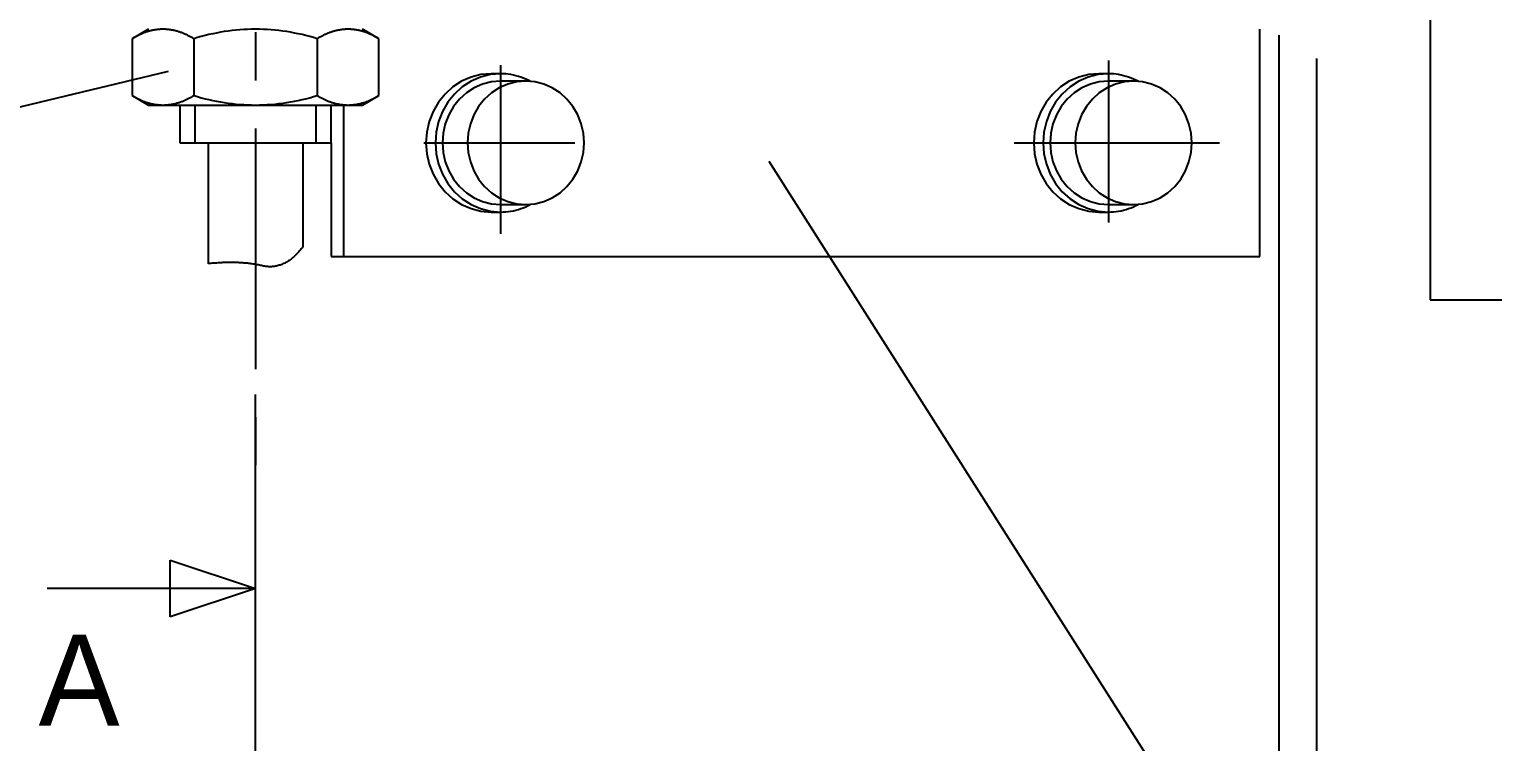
# Model space of a CAD drawing. Header units: millimetres. Extents: x 1 to 584, y 10 to 410.
# Drawn here: x 110.5 to 187.7, y 180.9 to 218.5 of the extents above; entities that cross this region are included whole.
import ezdxf

# ---------------------------------------------------------------- set-up
doc = ezdxf.new("R2010")
doc.units = ezdxf.units.MM
doc.linetypes.add('CENTERX2', pattern=[20.32, 12.7, -2.54, 2.54, -2.54])
for name, color, linetype in [('AXES', 179, 'Continuous'), ('COUPES', 179, 'Continuous'), ('PIECE38', 179, 'Continuous'), ('PIECE39', 179, 'Continuous'), ('PIECE40', 179, 'Continuous'), ('PIECE44', 179, 'Continuous'), ('PIECE45', 179, 'Continuous'), ('PIECE8', 179, 'Continuous'), ('REP╚RES', 179, 'Continuous')]:
    doc.layers.add(name, color=color, linetype=linetype)
doc.styles.add('SLDTEXTSTYLE0', font='TXT')

msp = doc.modelspace()

# ---------------------------------------------------------------- linework, layer by layer
at = {"layer": 'AXES', "color": 7, "linetype": 'CENTERX2'}
for p, q in [((122.452, 396.141), (122.452, 194.976)), ((184.442, 222.457), (184.442, 211.226)), ((135.388, 216.607), (135.388, 207.704)), ((167.46, 216.858), (167.46, 208.293)), ((131.332, 212.501), (139.308, 212.501)), ((162.489, 212.501), (173.332, 212.501))]:
    msp.add_line(p, q, dxfattribs=at)
at = {"layer": 'AXES', "color": 7}
for p, q in [((184.442, 211.226), (184.442, 204.21)), ((184.442, 204.21), (191.789, 204.21))]:
    msp.add_line(p, q, dxfattribs=at)
at = {"layer": 'COUPES', "color": 7}
for p, q in [((122.452, 182.976), (122.452, 194.976)), ((117.952, 187.476), (117.952, 190.476)), ((117.952, 190.476), (122.452, 188.976)), ((122.452, 188.976), (111.452, 188.976)), ((122.452, 188.976), (117.952, 187.476))]:
    msp.add_line(p, q, dxfattribs=at)
at = {"layer": 'PIECE38', "color": 7}
for p, q in [((118.452, 214.501), (118.452, 212.501)), ((119.252, 214.501), (119.252, 212.501)), ((125.652, 212.501), (125.652, 214.501)), ((126.452, 212.501), (126.452, 214.501)), ((118.452, 212.501), (119.952, 212.501)), ((119.952, 212.501), (124.952, 212.501)), ((119.952, 212.501), (119.952, 206.122)), ((124.952, 212.501), (126.452, 212.501)), ((124.952, 212.501), (124.952, 207.023)), ((124.952, 207.023), (124.909, 206.966)), ((124.093, 206.208), (124.045, 206.181)), ((124.14, 206.237), (124.093, 206.208)), ((124.187, 206.267), (124.14, 206.237)), ((124.234, 206.299), (124.187, 206.267)), ((124.281, 206.332), (124.234, 206.299)), ((124.328, 206.367), (124.281, 206.332)), ((124.374, 206.404), (124.328, 206.367)), ((124.42, 206.442), (124.374, 206.404)), ((124.466, 206.482), (124.42, 206.442)), ((124.511, 206.523), (124.466, 206.482)), ((124.557, 206.566), (124.511, 206.523)), ((124.602, 206.61), (124.557, 206.566)), ((124.646, 206.656), (124.602, 206.61)), ((124.691, 206.704), (124.646, 206.656)), ((124.735, 206.753), (124.691, 206.704)), ((124.779, 206.804), (124.735, 206.753)), ((124.823, 206.857), (124.779, 206.804)), ((124.866, 206.911), (124.823, 206.857)), ((124.909, 206.966), (124.866, 206.911)), ((120.026, 206.13), (119.952, 206.122)), ((120.099, 206.137), (120.026, 206.13)), ((120.171, 206.143), (120.099, 206.137)), ((120.244, 206.15), (120.171, 206.143)), ((120.315, 206.155), (120.244, 206.15)), ((120.387, 206.16), (120.315, 206.155)), ((120.457, 206.165), (120.387, 206.16)), ((120.528, 206.17), (120.457, 206.165)), ((120.598, 206.173), (120.528, 206.17)), ((120.667, 206.177), (120.598, 206.173)), ((120.736, 206.18), (120.667, 206.177)), ((120.805, 206.182), (120.736, 206.18)), ((120.873, 206.184), (120.805, 206.182)), ((120.941, 206.186), (120.873, 206.184)), ((121.008, 206.187), (120.941, 206.186)), ((121.075, 206.188), (121.008, 206.187)), ((121.141, 206.188), (121.075, 206.188)), ((121.207, 206.188), (121.141, 206.188)), ((121.273, 206.187), (121.207, 206.188)), ((121.338, 206.186), (121.273, 206.187)), ((121.403, 206.184), (121.338, 206.186)), ((121.467, 206.182), (121.403, 206.184)), ((121.531, 206.18), (121.467, 206.182)), ((121.594, 206.177), (121.531, 206.18)), ((121.657, 206.173), (121.594, 206.177)), ((121.719, 206.169), (121.657, 206.173)), ((121.781, 206.165), (121.719, 206.169)), ((121.843, 206.16), (121.781, 206.165)), ((121.904, 206.155), (121.843, 206.16)), ((121.965, 206.149), (121.904, 206.155)), ((122.025, 206.143), (121.965, 206.149)), ((122.085, 206.136), (122.025, 206.143)), ((122.144, 206.129), (122.085, 206.136)), ((122.203, 206.122), (122.144, 206.129)), ((122.262, 206.114), (122.203, 206.122)), ((122.32, 206.105), (122.262, 206.114)), ((122.377, 206.096), (122.32, 206.105)), ((122.435, 206.087), (122.377, 206.096)), ((122.491, 206.077), (122.435, 206.087)), ((122.548, 206.067), (122.491, 206.077)), ((122.603, 206.056), (122.548, 206.067)), ((122.659, 206.045), (122.603, 206.056)), ((122.714, 206.033), (122.659, 206.045)), ((122.768, 206.021), (122.714, 206.033)), ((122.822, 206.008), (122.768, 206.021)), ((122.876, 205.997), (122.822, 206.008)), ((122.93, 205.988), (122.876, 205.997)), ((122.983, 205.98), (122.93, 205.988)), ((123.036, 205.974), (122.983, 205.98)), ((123.089, 205.969), (123.036, 205.974)), ((123.142, 205.966), (123.089, 205.969)), ((123.194, 205.964), (123.142, 205.966)), ((123.246, 205.965), (123.194, 205.964)), ((123.298, 205.966), (123.246, 205.965)), ((123.349, 205.969), (123.298, 205.966)), ((123.401, 205.974), (123.349, 205.969)), ((123.452, 205.981), (123.401, 205.974)), ((123.503, 205.989), (123.452, 205.981)), ((123.553, 205.998), (123.503, 205.989)), ((123.603, 206.009), (123.553, 205.998)), ((123.654, 206.022), (123.603, 206.009)), ((123.703, 206.037), (123.654, 206.022)), ((123.753, 206.053), (123.703, 206.037)), ((123.802, 206.07), (123.753, 206.053)), ((123.851, 206.089), (123.802, 206.07)), ((123.9, 206.11), (123.851, 206.089)), ((123.949, 206.132), (123.9, 206.11)), ((123.997, 206.156), (123.949, 206.132)), ((124.045, 206.181), (123.997, 206.156))]:
    msp.add_line(p, q, dxfattribs=at)
at = {"layer": 'PIECE39', "color": 7}
for p, q in [((175.452, 206.501), (175.452, 218.501)), ((127.116, 206.501), (127.116, 214.511)), ((126.452, 212.501), (126.452, 206.501)), ((126.452, 206.501), (128.952, 206.501)), ((128.952, 206.501), (175.452, 206.501))]:
    msp.add_line(p, q, dxfattribs=at)
at = {"layer": 'PIECE40', "color": 7}
for p, q in [((116.812, 218.501), (115.94, 217.998)), ((115.976, 218.02), (115.94, 217.998)), ((115.94, 217.998), (115.94, 215.005)), ((116.013, 218.042), (115.976, 218.02)), ((116.05, 218.063), (116.013, 218.042)), ((116.086, 218.084), (116.05, 218.063)), ((116.123, 218.104), (116.086, 218.084)), ((116.159, 218.124), (116.123, 218.104)), ((116.196, 218.144), (116.159, 218.124)), ((116.233, 218.162), (116.196, 218.144)), ((116.269, 218.181), (116.233, 218.162)), ((116.306, 218.199), (116.269, 218.181)), ((116.342, 218.216), (116.306, 218.199)), ((116.379, 218.233), (116.342, 218.216)), ((116.416, 218.249), (116.379, 218.233)), ((116.452, 218.265), (116.416, 218.249)), ((116.489, 218.28), (116.452, 218.265)), ((116.525, 218.295), (116.489, 218.28)), ((116.562, 218.309), (116.525, 218.295)), ((116.598, 218.323), (116.562, 218.309)), ((116.635, 218.336), (116.598, 218.323)), ((116.672, 218.349), (116.635, 218.336)), ((116.708, 218.361), (116.672, 218.349)), ((116.745, 218.373), (116.708, 218.361)), ((116.781, 218.384), (116.745, 218.373)), ((116.818, 218.394), (116.781, 218.384)), ((116.855, 218.405), (116.818, 218.394)), ((116.891, 218.414), (116.855, 218.405)), ((116.928, 218.423), (116.891, 218.414)), ((116.964, 218.432), (116.928, 218.423)), ((117.001, 218.44), (116.964, 218.432)), ((117.038, 218.448), (117.001, 218.44)), ((117.074, 218.455), (117.038, 218.448)), ((117.111, 218.462), (117.074, 218.455)), ((117.147, 218.468), (117.111, 218.462)), ((117.184, 218.473), (117.147, 218.468)), ((117.22, 218.478), (117.184, 218.473)), ((117.257, 218.483), (117.22, 218.478)), ((117.294, 218.487), (117.257, 218.483)), ((117.33, 218.491), (117.294, 218.487)), ((117.367, 218.494), (117.33, 218.491)), ((117.403, 218.496), (117.367, 218.494)), ((117.44, 218.498), (117.403, 218.496)), ((117.477, 218.5), (117.44, 218.498)), ((117.513, 218.501), (117.477, 218.5)), ((117.55, 218.501), (117.513, 218.501)), ((117.586, 218.501), (117.55, 218.501)), ((117.623, 218.501), (117.586, 218.501)), ((117.659, 218.5), (117.623, 218.501)), ((117.696, 218.498), (117.659, 218.5)), ((117.733, 218.496), (117.696, 218.498)), ((117.769, 218.494), (117.733, 218.496)), ((117.806, 218.491), (117.769, 218.494)), ((117.842, 218.487), (117.806, 218.491)), ((117.879, 218.483), (117.842, 218.487)), ((117.916, 218.478), (117.879, 218.483)), ((117.952, 218.473), (117.916, 218.478)), ((117.989, 218.468), (117.952, 218.473)), ((118.025, 218.462), (117.989, 218.468)), ((118.062, 218.455), (118.025, 218.462)), ((118.099, 218.448), (118.062, 218.455)), ((118.135, 218.44), (118.099, 218.448)), ((118.172, 218.432), (118.135, 218.44)), ((118.208, 218.423), (118.172, 218.432)), ((118.245, 218.414), (118.208, 218.423)), ((118.281, 218.405), (118.245, 218.414)), ((118.318, 218.394), (118.281, 218.405)), ((118.355, 218.384), (118.318, 218.394)), ((118.391, 218.373), (118.355, 218.384)), ((118.428, 218.361), (118.391, 218.373)), ((118.464, 218.349), (118.428, 218.361)), ((118.501, 218.336), (118.464, 218.349)), ((118.538, 218.323), (118.501, 218.336)), ((118.574, 218.309), (118.538, 218.323)), ((118.611, 218.295), (118.574, 218.309)), ((118.647, 218.28), (118.611, 218.295)), ((118.684, 218.265), (118.647, 218.28)), ((118.721, 218.249), (118.684, 218.265)), ((118.757, 218.233), (118.721, 218.249)), ((118.794, 218.216), (118.757, 218.233)), ((118.83, 218.199), (118.794, 218.216)), ((118.867, 218.181), (118.83, 218.199)), ((118.903, 218.162), (118.867, 218.181)), ((118.94, 218.144), (118.903, 218.162)), ((118.977, 218.124), (118.94, 218.144)), ((119.013, 218.104), (118.977, 218.124)), ((119.05, 218.084), (119.013, 218.104)), ((119.086, 218.063), (119.05, 218.084)), ((119.123, 218.042), (119.086, 218.063)), ((119.16, 218.02), (119.123, 218.042)), ((119.196, 217.998), (119.16, 218.02)), ((119.196, 217.998), (119.196, 215.005)), ((125.745, 218.02), (125.709, 217.998)), ((125.709, 217.998), (125.709, 215.005)), ((125.782, 218.042), (125.745, 218.02)), ((125.818, 218.063), (125.782, 218.042)), ((125.855, 218.084), (125.818, 218.063)), ((125.892, 218.104), (125.855, 218.084)), ((125.928, 218.124), (125.892, 218.104)), ((125.965, 218.144), (125.928, 218.124)), ((126.001, 218.162), (125.965, 218.144)), ((126.038, 218.181), (126.001, 218.162)), ((126.075, 218.199), (126.038, 218.181)), ((126.111, 218.216), (126.075, 218.199)), ((126.148, 218.233), (126.111, 218.216)), ((126.184, 218.249), (126.148, 218.233)), ((126.221, 218.265), (126.184, 218.249)), ((126.257, 218.28), (126.221, 218.265)), ((126.294, 218.295), (126.257, 218.28)), ((126.331, 218.309), (126.294, 218.295)), ((126.367, 218.323), (126.331, 218.309)), ((126.404, 218.336), (126.367, 218.323)), ((126.44, 218.349), (126.404, 218.336)), ((126.477, 218.361), (126.44, 218.349)), ((126.514, 218.373), (126.477, 218.361)), ((126.55, 218.384), (126.514, 218.373)), ((126.587, 218.394), (126.55, 218.384)), ((126.623, 218.405), (126.587, 218.394)), ((126.66, 218.414), (126.623, 218.405)), ((126.697, 218.423), (126.66, 218.414)), ((126.733, 218.432), (126.697, 218.423)), ((126.77, 218.44), (126.733, 218.432)), ((126.806, 218.448), (126.77, 218.44)), ((126.843, 218.455), (126.806, 218.448)), ((126.879, 218.462), (126.843, 218.455)), ((126.916, 218.468), (126.879, 218.462)), ((126.953, 218.473), (126.916, 218.468)), ((126.989, 218.478), (126.953, 218.473)), ((127.026, 218.483), (126.989, 218.478)), ((127.062, 218.487), (127.026, 218.483)), ((127.099, 218.491), (127.062, 218.487)), ((127.136, 218.494), (127.099, 218.491)), ((127.172, 218.496), (127.136, 218.494)), ((127.209, 218.498), (127.172, 218.496)), ((127.245, 218.5), (127.209, 218.498)), ((127.282, 218.501), (127.245, 218.5)), ((127.318, 218.501), (127.282, 218.501)), ((127.355, 218.501), (127.318, 218.501)), ((127.392, 218.501), (127.355, 218.501)), ((127.428, 218.5), (127.392, 218.501)), ((127.465, 218.498), (127.428, 218.5)), ((127.501, 218.496), (127.465, 218.498)), ((127.538, 218.494), (127.501, 218.496)), ((127.575, 218.491), (127.538, 218.494)), ((127.611, 218.487), (127.575, 218.491)), ((127.648, 218.483), (127.611, 218.487)), ((127.684, 218.478), (127.648, 218.483)), ((127.721, 218.473), (127.684, 218.478)), ((127.758, 218.468), (127.721, 218.473)), ((127.794, 218.462), (127.758, 218.468)), ((127.831, 218.455), (127.794, 218.462)), ((127.867, 218.448), (127.831, 218.455)), ((127.904, 218.44), (127.867, 218.448)), ((127.94, 218.432), (127.904, 218.44)), ((127.977, 218.423), (127.94, 218.432)), ((128.014, 218.414), (127.977, 218.423)), ((128.05, 218.405), (128.014, 218.414)), ((128.087, 218.394), (128.05, 218.405)), ((128.123, 218.384), (128.087, 218.394)), ((128.965, 217.998), (128.092, 218.501)), ((128.16, 218.373), (128.123, 218.384)), ((128.197, 218.361), (128.16, 218.373)), ((128.233, 218.349), (128.197, 218.361)), ((128.27, 218.336), (128.233, 218.349)), ((128.306, 218.323), (128.27, 218.336)), ((128.343, 218.309), (128.306, 218.323)), ((128.38, 218.295), (128.343, 218.309)), ((128.416, 218.28), (128.38, 218.295)), ((128.453, 218.265), (128.416, 218.28)), ((128.489, 218.249), (128.453, 218.265)), ((128.526, 218.233), (128.489, 218.249)), ((128.562, 218.216), (128.526, 218.233)), ((128.599, 218.199), (128.562, 218.216)), ((128.636, 218.181), (128.599, 218.199)), ((128.672, 218.162), (128.636, 218.181)), ((128.709, 218.144), (128.672, 218.162)), ((128.745, 218.124), (128.709, 218.144)), ((128.782, 218.104), (128.745, 218.124)), ((128.819, 218.084), (128.782, 218.104)), ((128.855, 218.063), (128.819, 218.084)), ((128.892, 218.042), (128.855, 218.063)), ((128.928, 218.02), (128.892, 218.042)), ((128.965, 217.998), (128.928, 218.02)), ((128.965, 215.005), (128.965, 217.998)), ((115.94, 215.005), (116.812, 214.501)), ((115.94, 215.005), (115.976, 214.983)), ((115.976, 214.983), (116.013, 214.961)), ((116.013, 214.961), (116.05, 214.94)), ((116.05, 214.94), (116.086, 214.919)), ((116.086, 214.919), (116.123, 214.898)), ((116.123, 214.898), (116.159, 214.878)), ((116.159, 214.878), (116.196, 214.859)), ((116.196, 214.859), (116.233, 214.84)), ((116.233, 214.84), (116.269, 214.822)), ((116.269, 214.822), (116.306, 214.804)), ((116.306, 214.804), (116.342, 214.787)), ((116.342, 214.787), (116.379, 214.77)), ((116.379, 214.77), (116.416, 214.754)), ((116.416, 214.754), (116.452, 214.738)), ((116.452, 214.738), (116.489, 214.723)), ((116.489, 214.723), (116.525, 214.708)), ((116.525, 214.708), (116.562, 214.694)), ((118.574, 214.694), (118.611, 214.708)), ((118.611, 214.708), (118.647, 214.723)), ((118.647, 214.723), (118.684, 214.738)), ((118.684, 214.738), (118.721, 214.754)), ((118.721, 214.754), (118.757, 214.77)), ((118.757, 214.77), (118.794, 214.787)), ((118.794, 214.787), (118.83, 214.804)), ((118.83, 214.804), (118.867, 214.822)), ((118.867, 214.822), (118.903, 214.84)), ((118.903, 214.84), (118.94, 214.859)), ((118.94, 214.859), (118.977, 214.878)), ((118.977, 214.878), (119.013, 214.898)), ((119.013, 214.898), (119.05, 214.919)), ((119.05, 214.919), (119.086, 214.94)), ((119.086, 214.94), (119.123, 214.961)), ((119.123, 214.961), (119.16, 214.983)), ((119.16, 214.983), (119.196, 215.005)), ((125.709, 215.005), (125.745, 214.983)), ((125.745, 214.983), (125.782, 214.961)), ((125.782, 214.961), (125.818, 214.94)), ((125.818, 214.94), (125.855, 214.919)), ((125.855, 214.919), (125.892, 214.898)), ((125.892, 214.898), (125.928, 214.878)), ((125.928, 214.878), (125.965, 214.859)), ((125.965, 214.859), (126.001, 214.84)), ((126.001, 214.84), (126.038, 214.822)), ((126.038, 214.822), (126.075, 214.804)), ((126.075, 214.804), (126.111, 214.787)), ((126.111, 214.787), (126.148, 214.77)), ((126.148, 214.77), (126.184, 214.754)), ((126.184, 214.754), (126.221, 214.738)), ((126.221, 214.738), (126.257, 214.723)), ((126.257, 214.723), (126.294, 214.708)), ((126.294, 214.708), (126.331, 214.694)), ((128.092, 214.501), (128.965, 215.005)), ((128.343, 214.694), (128.38, 214.708)), ((128.38, 214.708), (128.416, 214.723)), ((128.416, 214.723), (128.453, 214.738)), ((128.453, 214.738), (128.489, 214.754)), ((128.489, 214.754), (128.526, 214.77)), ((128.526, 214.77), (128.562, 214.787)), ((128.562, 214.787), (128.599, 214.804)), ((128.599, 214.804), (128.636, 214.822)), ((128.636, 214.822), (128.672, 214.84)), ((128.672, 214.84), (128.709, 214.859)), ((128.709, 214.859), (128.745, 214.878)), ((128.745, 214.878), (128.782, 214.898)), ((128.782, 214.898), (128.819, 214.919)), ((128.819, 214.919), (128.855, 214.94)), ((128.855, 214.94), (128.892, 214.961)), ((128.892, 214.961), (128.928, 214.983)), ((128.928, 214.983), (128.965, 215.005)), ((116.562, 214.694), (116.598, 214.68)), ((116.598, 214.68), (116.635, 214.667)), ((116.635, 214.667), (116.672, 214.654)), ((116.672, 214.654), (116.708, 214.642)), ((116.708, 214.642), (116.745, 214.63)), ((116.745, 214.63), (116.781, 214.619)), ((116.781, 214.619), (116.818, 214.608)), ((116.812, 214.501), (128.092, 214.501)), ((116.818, 214.608), (116.855, 214.598)), ((116.855, 214.598), (116.891, 214.588)), ((116.891, 214.588), (116.928, 214.579)), ((116.928, 214.579), (116.964, 214.571)), ((116.964, 214.571), (117.001, 214.563)), ((117.001, 214.563), (117.038, 214.555)), ((117.038, 214.555), (117.074, 214.548)), ((117.074, 214.548), (117.111, 214.541)), ((117.111, 214.541), (117.147, 214.535)), ((117.147, 214.535), (117.184, 214.529)), ((117.184, 214.529), (117.22, 214.524)), ((117.22, 214.524), (117.257, 214.52)), ((117.257, 214.52), (117.294, 214.516)), ((117.294, 214.516), (117.33, 214.512)), ((117.33, 214.512), (117.367, 214.509)), ((117.367, 214.509), (117.403, 214.507)), ((117.403, 214.507), (117.44, 214.505)), ((117.44, 214.505), (117.477, 214.503)), ((117.477, 214.503), (117.513, 214.502)), ((117.513, 214.502), (117.55, 214.501)), ((117.55, 214.501), (117.586, 214.501)), ((117.586, 214.501), (117.623, 214.502)), ((117.623, 214.502), (117.659, 214.503)), ((117.659, 214.503), (117.696, 214.505)), ((117.696, 214.505), (117.733, 214.507)), ((117.733, 214.507), (117.769, 214.509)), ((117.769, 214.509), (117.806, 214.512)), ((117.806, 214.512), (117.842, 214.516)), ((117.842, 214.516), (117.879, 214.52)), ((117.879, 214.52), (117.916, 214.524)), ((117.916, 214.524), (117.952, 214.529)), ((117.952, 214.529), (117.989, 214.535)), ((117.989, 214.535), (118.025, 214.541)), ((118.025, 214.541), (118.062, 214.548)), ((118.062, 214.548), (118.099, 214.555)), ((118.099, 214.555), (118.135, 214.563)), ((118.135, 214.563), (118.172, 214.571)), ((118.172, 214.571), (118.208, 214.579)), ((118.208, 214.579), (118.245, 214.588)), ((118.245, 214.588), (118.281, 214.598)), ((118.281, 214.598), (118.318, 214.608)), ((118.318, 214.608), (118.355, 214.619)), ((118.355, 214.619), (118.391, 214.63)), ((118.391, 214.63), (118.428, 214.642)), ((118.428, 214.642), (118.464, 214.654)), ((118.464, 214.654), (118.501, 214.667)), ((118.501, 214.667), (118.538, 214.68)), ((118.538, 214.68), (118.574, 214.694)), ((126.331, 214.694), (126.367, 214.68)), ((126.367, 214.68), (126.404, 214.667)), ((126.404, 214.667), (126.44, 214.654)), ((126.44, 214.654), (126.477, 214.642)), ((126.477, 214.642), (126.514, 214.63)), ((126.514, 214.63), (126.55, 214.619)), ((126.55, 214.619), (126.587, 214.608)), ((126.587, 214.608), (126.623, 214.598)), ((126.623, 214.598), (126.66, 214.588)), ((126.66, 214.588), (126.697, 214.579)), ((126.697, 214.579), (126.733, 214.571)), ((126.733, 214.571), (126.77, 214.563)), ((126.77, 214.563), (126.806, 214.555)), ((126.806, 214.555), (126.843, 214.548)), ((126.843, 214.548), (126.879, 214.541)), ((126.879, 214.541), (126.916, 214.535)), ((126.916, 214.535), (126.953, 214.529)), ((126.953, 214.529), (126.989, 214.524)), ((126.989, 214.524), (127.026, 214.52)), ((127.026, 214.52), (127.062, 214.516)), ((127.062, 214.516), (127.099, 214.512)), ((127.099, 214.512), (127.136, 214.509)), ((127.136, 214.509), (127.172, 214.507)), ((127.172, 214.507), (127.209, 214.505)), ((127.209, 214.505), (127.245, 214.503)), ((127.245, 214.503), (127.282, 214.502)), ((127.282, 214.502), (127.318, 214.501)), ((127.318, 214.501), (127.355, 214.501)), ((127.355, 214.501), (127.392, 214.502)), ((127.392, 214.502), (127.428, 214.503)), ((127.428, 214.503), (127.465, 214.505)), ((127.465, 214.505), (127.501, 214.507)), ((127.501, 214.507), (127.538, 214.509)), ((127.538, 214.509), (127.575, 214.512)), ((127.575, 214.512), (127.611, 214.516)), ((127.611, 214.516), (127.648, 214.52)), ((127.648, 214.52), (127.684, 214.524)), ((127.684, 214.524), (127.721, 214.529)), ((127.721, 214.529), (127.758, 214.535)), ((127.758, 214.535), (127.794, 214.541)), ((127.794, 214.541), (127.831, 214.548)), ((127.831, 214.548), (127.867, 214.555)), ((127.867, 214.555), (127.904, 214.563)), ((127.904, 214.563), (127.94, 214.571)), ((127.94, 214.571), (127.977, 214.579)), ((127.977, 214.579), (128.014, 214.588)), ((128.014, 214.588), (128.05, 214.598)), ((128.05, 214.598), (128.087, 214.608)), ((128.087, 214.608), (128.123, 214.619)), ((128.123, 214.619), (128.16, 214.63)), ((128.16, 214.63), (128.197, 214.642)), ((128.197, 214.642), (128.233, 214.654)), ((128.233, 214.654), (128.27, 214.667)), ((128.27, 214.667), (128.306, 214.68)), ((128.306, 214.68), (128.343, 214.694))]:
    msp.add_line(p, q, dxfattribs=at)
for centre, start, end in [((122.452, 207.725), 90, 107.58795), ((122.452, 207.725), 72.41205, 90), ((122.452, 225.278), 252.41205, 270), ((122.452, 225.278), 270, 287.58795)]:
    msp.add_arc(centre, 10.776, start, end, dxfattribs=at)
at = {"layer": 'PIECE44', "color": 7}
for p, q in [((133.327, 215.754), (132.866, 215.454)), ((133.826, 215.973), (133.327, 215.754)), ((133.825, 215.754), (133.364, 215.454)), ((134.324, 215.973), (133.825, 215.754)), ((134.351, 216.106), (133.826, 215.973)), ((134.849, 216.106), (134.324, 215.973)), ((134.89, 216.151), (134.351, 216.106)), ((135.388, 216.151), (134.849, 216.106)), ((135.388, 216.151), (134.89, 216.151)), ((135.523, 216.149), (135.388, 216.151)), ((135.659, 216.14), (135.523, 216.149)), ((135.794, 216.126), (135.659, 216.14)), ((135.928, 216.106), (135.794, 216.126)), ((136.061, 216.081), (135.928, 216.106)), ((136.194, 216.05), (136.061, 216.081)), ((136.325, 216.014), (136.194, 216.05)), ((136.455, 215.972), (136.325, 216.014)), ((136.583, 215.925), (136.455, 215.972)), ((136.709, 215.872), (136.583, 215.925)), ((136.833, 215.814), (136.709, 215.872)), ((136.955, 215.752), (136.833, 215.814)), ((165.399, 215.754), (164.939, 215.454)), ((165.899, 215.973), (165.399, 215.754)), ((165.897, 215.754), (165.437, 215.454)), ((166.396, 215.973), (165.897, 215.754)), ((166.424, 216.106), (165.899, 215.973)), ((166.922, 216.106), (166.396, 215.973)), ((166.963, 216.151), (166.424, 216.106)), ((167.46, 216.151), (166.922, 216.106)), ((167.46, 216.151), (166.963, 216.151)), ((167.596, 216.149), (167.46, 216.151)), ((167.731, 216.14), (167.596, 216.149)), ((167.866, 216.126), (167.731, 216.14)), ((168, 216.106), (167.866, 216.126)), ((168.134, 216.081), (168, 216.106)), ((168.266, 216.05), (168.134, 216.081)), ((168.397, 216.014), (168.266, 216.05)), ((168.527, 215.972), (168.397, 216.014)), ((168.655, 215.925), (168.527, 215.972)), ((168.781, 215.872), (168.655, 215.925)), ((168.905, 215.814), (168.781, 215.872)), ((169.027, 215.752), (168.905, 215.814)), ((132.455, 215.082), (132.104, 214.647)), ((132.866, 215.454), (132.455, 215.082)), ((132.953, 215.082), (132.602, 214.647)), ((133.364, 215.454), (132.953, 215.082)), ((164.528, 215.082), (164.177, 214.647)), ((164.939, 215.454), (164.528, 215.082)), ((165.026, 215.082), (164.675, 214.647)), ((165.437, 215.454), (165.026, 215.082)), ((131.822, 214.158), (131.615, 213.629)), ((132.104, 214.647), (131.822, 214.158)), ((132.32, 214.158), (132.113, 213.629)), ((132.602, 214.647), (132.32, 214.158)), ((163.895, 214.158), (163.688, 213.629)), ((164.177, 214.647), (163.895, 214.158)), ((164.393, 214.158), (164.186, 213.629)), ((164.675, 214.647), (164.393, 214.158)), ((131.615, 213.629), (131.489, 213.072)), ((132.113, 213.629), (131.987, 213.072)), ((163.688, 213.629), (163.562, 213.072)), ((164.186, 213.629), (164.06, 213.072)), ((131.489, 213.072), (131.447, 212.501)), ((131.447, 212.501), (131.489, 211.93)), ((131.987, 213.072), (131.945, 212.501)), ((131.945, 212.501), (131.987, 211.93)), ((163.562, 213.072), (163.52, 212.501)), ((163.52, 212.501), (163.562, 211.93)), ((164.06, 213.072), (164.017, 212.501)), ((164.017, 212.501), (164.06, 211.93)), ((131.489, 211.93), (131.615, 211.373)), ((131.987, 211.93), (132.113, 211.373)), ((163.562, 211.93), (163.688, 211.373)), ((164.06, 211.93), (164.186, 211.373)), ((131.615, 211.373), (131.822, 210.844)), ((131.822, 210.844), (132.104, 210.356)), ((132.113, 211.373), (132.32, 210.844)), ((132.32, 210.844), (132.602, 210.356)), ((163.688, 211.373), (163.895, 210.844)), ((163.895, 210.844), (164.177, 210.356)), ((164.186, 211.373), (164.393, 210.844)), ((164.393, 210.844), (164.675, 210.356)), ((132.104, 210.356), (132.455, 209.92)), ((132.602, 210.356), (132.953, 209.92)), ((164.177, 210.356), (164.528, 209.92)), ((164.675, 210.356), (165.026, 209.92)), ((132.455, 209.92), (132.866, 209.548)), ((132.866, 209.548), (133.327, 209.249)), ((132.953, 209.92), (133.364, 209.548)), ((133.364, 209.548), (133.825, 209.249)), ((164.528, 209.92), (164.939, 209.548)), ((164.939, 209.548), (165.399, 209.249)), ((165.026, 209.92), (165.437, 209.548)), ((165.437, 209.548), (165.897, 209.249)), ((133.327, 209.249), (133.826, 209.03)), ((133.825, 209.249), (134.324, 209.03)), ((133.826, 209.03), (134.351, 208.896)), ((134.324, 209.03), (134.849, 208.896)), ((134.351, 208.896), (134.89, 208.851)), ((134.849, 208.896), (135.388, 208.851)), ((134.89, 208.851), (135.388, 208.851)), ((135.388, 208.851), (135.523, 208.854)), ((135.523, 208.854), (135.659, 208.863)), ((135.659, 208.863), (135.794, 208.877)), ((135.794, 208.877), (135.928, 208.897)), ((135.928, 208.897), (136.061, 208.922)), ((136.061, 208.922), (136.194, 208.953)), ((136.194, 208.953), (136.325, 208.989)), ((136.325, 208.989), (136.455, 209.031)), ((136.455, 209.031), (136.583, 209.078)), ((136.583, 209.078), (136.709, 209.131)), ((136.709, 209.131), (136.833, 209.188)), ((136.833, 209.188), (136.955, 209.251)), ((165.399, 209.249), (165.899, 209.03)), ((165.897, 209.249), (166.396, 209.03)), ((165.899, 209.03), (166.424, 208.896)), ((166.396, 209.03), (166.922, 208.896)), ((166.424, 208.896), (166.963, 208.851)), ((166.922, 208.896), (167.46, 208.851)), ((166.963, 208.851), (167.46, 208.851)), ((167.46, 208.851), (167.596, 208.854)), ((167.596, 208.854), (167.731, 208.863)), ((167.731, 208.863), (167.866, 208.877)), ((167.866, 208.877), (168, 208.897)), ((168, 208.897), (168.134, 208.922)), ((168.134, 208.922), (168.266, 208.953)), ((168.266, 208.953), (168.397, 208.989)), ((168.397, 208.989), (168.527, 209.031)), ((168.527, 209.031), (168.655, 209.078)), ((168.655, 209.078), (168.781, 209.131)), ((168.781, 209.131), (168.905, 209.188)), ((168.905, 209.188), (169.027, 209.251))]:
    msp.add_line(p, q, dxfattribs=at)
at = {"layer": 'PIECE45', "color": 7}
for p, q in [((134.438, 215.602), (133.992, 215.406)), ((134.907, 215.721), (134.438, 215.602)), ((135.388, 215.761), (134.907, 215.721)), ((135.765, 215.602), (135.319, 215.406)), ((136.715, 215.761), (135.388, 215.761)), ((136.234, 215.721), (135.765, 215.602)), ((136.715, 215.761), (136.234, 215.721)), ((137.197, 215.721), (136.715, 215.761)), ((137.666, 215.602), (137.197, 215.721)), ((138.112, 215.406), (137.666, 215.602)), ((166.51, 215.602), (166.064, 215.406)), ((166.979, 215.721), (166.51, 215.602)), ((167.46, 215.761), (166.979, 215.721)), ((167.838, 215.602), (167.392, 215.406)), ((168.788, 215.761), (167.46, 215.761)), ((168.307, 215.721), (167.838, 215.602)), ((168.788, 215.761), (168.307, 215.721)), ((169.269, 215.721), (168.788, 215.761)), ((169.738, 215.602), (169.269, 215.721)), ((170.184, 215.406), (169.738, 215.602)), ((133.213, 214.807), (132.9, 214.418)), ((133.58, 215.139), (133.213, 214.807)), ((133.992, 215.406), (133.58, 215.139)), ((134.541, 214.807), (134.228, 214.418)), ((134.908, 215.139), (134.541, 214.807)), ((135.319, 215.406), (134.908, 215.139)), ((138.523, 215.139), (138.112, 215.406)), ((138.89, 214.807), (138.523, 215.139)), ((139.203, 214.418), (138.89, 214.807)), ((165.286, 214.807), (164.973, 214.418)), ((165.653, 215.139), (165.286, 214.807)), ((166.064, 215.406), (165.653, 215.139)), ((166.614, 214.807), (166.3, 214.418)), ((166.981, 215.139), (166.614, 214.807)), ((167.392, 215.406), (166.981, 215.139)), ((170.596, 215.139), (170.184, 215.406)), ((170.963, 214.807), (170.596, 215.139)), ((171.276, 214.418), (170.963, 214.807)), ((132.648, 213.981), (132.463, 213.509)), ((132.9, 214.418), (132.648, 213.981)), ((133.975, 213.981), (133.791, 213.509)), ((134.228, 214.418), (133.975, 213.981)), ((139.455, 213.981), (139.203, 214.418)), ((139.64, 213.509), (139.455, 213.981)), ((164.72, 213.981), (164.536, 213.509)), ((164.973, 214.418), (164.72, 213.981)), ((166.048, 213.981), (165.863, 213.509)), ((166.3, 214.418), (166.048, 213.981)), ((171.528, 213.981), (171.276, 214.418)), ((171.713, 213.509), (171.528, 213.981)), ((132.463, 213.509), (132.35, 213.011)), ((133.791, 213.509), (133.678, 213.011)), ((139.753, 213.011), (139.64, 213.509)), ((164.536, 213.509), (164.423, 213.011)), ((165.863, 213.509), (165.751, 213.011)), ((171.825, 213.011), (171.713, 213.509)), ((132.35, 213.011), (132.313, 212.501)), ((132.313, 212.501), (132.35, 211.991)), ((133.678, 213.011), (133.64, 212.501)), ((133.64, 212.501), (133.678, 211.991)), ((139.791, 212.501), (139.753, 213.011)), ((139.753, 211.991), (139.791, 212.501)), ((164.423, 213.011), (164.385, 212.501)), ((164.385, 212.501), (164.423, 211.991)), ((165.751, 213.011), (165.713, 212.501)), ((165.713, 212.501), (165.751, 211.991)), ((171.863, 212.501), (171.825, 213.011)), ((171.825, 211.991), (171.863, 212.501)), ((132.35, 211.991), (132.463, 211.494)), ((133.678, 211.991), (133.791, 211.494)), ((139.64, 211.494), (139.753, 211.991)), ((164.423, 211.991), (164.536, 211.494)), ((165.751, 211.991), (165.863, 211.494)), ((171.713, 211.494), (171.825, 211.991)), ((132.463, 211.494), (132.648, 211.021)), ((132.648, 211.021), (132.9, 210.585)), ((133.791, 211.494), (133.975, 211.021)), ((133.975, 211.021), (134.228, 210.585)), ((139.203, 210.585), (139.455, 211.021)), ((139.455, 211.021), (139.64, 211.494)), ((164.536, 211.494), (164.72, 211.021)), ((164.72, 211.021), (164.973, 210.585)), ((165.863, 211.494), (166.048, 211.021)), ((166.048, 211.021), (166.3, 210.585)), ((171.276, 210.585), (171.528, 211.021)), ((171.528, 211.021), (171.713, 211.494)), ((132.9, 210.585), (133.213, 210.196)), ((133.213, 210.196), (133.58, 209.864)), ((134.228, 210.585), (134.541, 210.196)), ((134.541, 210.196), (134.908, 209.864)), ((138.523, 209.864), (138.89, 210.196)), ((138.89, 210.196), (139.203, 210.585)), ((164.973, 210.585), (165.286, 210.196)), ((165.286, 210.196), (165.653, 209.864)), ((166.3, 210.585), (166.614, 210.196)), ((166.614, 210.196), (166.981, 209.864)), ((170.596, 209.864), (170.963, 210.196)), ((170.963, 210.196), (171.276, 210.585)), ((133.58, 209.864), (133.992, 209.597)), ((133.992, 209.597), (134.438, 209.401)), ((134.438, 209.401), (134.907, 209.282)), ((134.908, 209.864), (135.319, 209.597)), ((135.319, 209.597), (135.765, 209.401)), ((135.765, 209.401), (136.234, 209.282)), ((137.197, 209.282), (137.666, 209.401)), ((137.666, 209.401), (138.112, 209.597)), ((138.112, 209.597), (138.523, 209.864)), ((165.653, 209.864), (166.064, 209.597)), ((166.064, 209.597), (166.51, 209.401)), ((166.51, 209.401), (166.979, 209.282)), ((166.981, 209.864), (167.392, 209.597)), ((167.392, 209.597), (167.838, 209.401)), ((167.838, 209.401), (168.307, 209.282)), ((169.269, 209.282), (169.738, 209.401)), ((169.738, 209.401), (170.184, 209.597)), ((170.184, 209.597), (170.596, 209.864)), ((134.907, 209.282), (135.388, 209.241)), ((135.388, 209.241), (136.715, 209.241)), ((136.234, 209.282), (136.715, 209.241)), ((136.715, 209.241), (137.197, 209.282)), ((166.979, 209.282), (167.46, 209.241)), ((167.46, 209.241), (168.788, 209.241)), ((168.307, 209.282), (168.788, 209.241)), ((168.788, 209.241), (169.269, 209.282))]:
    msp.add_line(p, q, dxfattribs=at)
at = {"layer": 'PIECE8', "color": 7}
for p, q in [((176.452, 218.192), (176.452, 70.484)), ((178.452, 70.501), (178.452, 216.95)), ((122.452, 67.337), (122.452, 199.216))]:
    msp.add_line(p, q, dxfattribs=at)
msp.add_circle((220.313, 264.001), 47.94, dxfattribs=at)
at = {"layer": 'REP╚RES', "color": 7}
for p, q in [((117.845, 216.276), (31.5, 195.422)), ((149.549, 211.532), (226.5, 90.422))]:
    msp.add_line(p, q, dxfattribs=at)

# ---------------------------------------------------------------- texts
at = {"layer": 'COUPES', "color": 7, "insert": (111.002, 186.532), "char_height": 4.8, "attachment_point": 1, "style": 'SLDTEXTSTYLE0'}
msp.add_mtext('A', dxfattribs=at)

doc.saveas('drawing.dxf')
